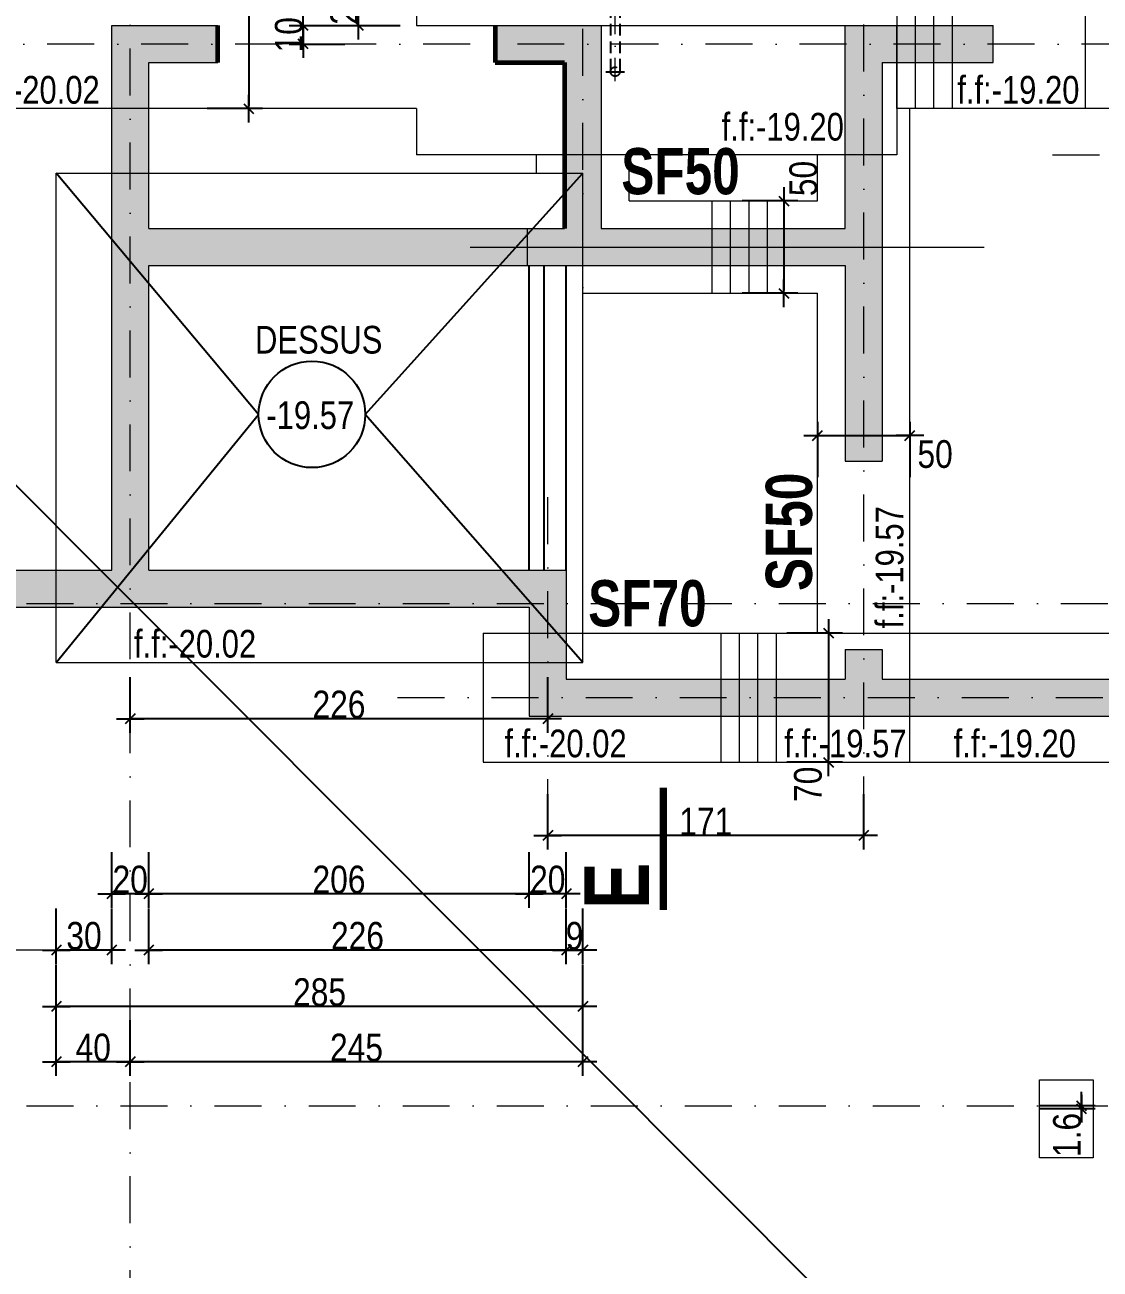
# Model space of a CAD drawing. Header units: centimetres. Extents: x -14085 to 643619, y -47998 to 35592.
# Drawn here: x 54485 to 55067, y 3173 to 3847 of the extents above; entities that cross this region are included whole.
import ezdxf
from ezdxf.enums import TextEntityAlignment as Align

# ---------------------------------------------------------------- set-up
doc = ezdxf.new("R2010")
doc.units = ezdxf.units.CM
doc.header["$PDMODE"] = 1
doc.header["$PDSIZE"] = -2
doc.linetypes.add('CACHEX2', pattern=[19.05, 12.7, -6.35])
doc.linetypes.add('TIRETPTX2', pattern=[50.8, 25.4, -12.7, 0, -12.7])
for name, color, linetype in [('01_cote_gen', 4, 'Continuous'), ('01_linteaux', 2, 'Continuous'), ('01_poch_murs', 253, 'Continuous'), ('01_texte', 230, 'Continuous'), ('AA_COTES', 2, 'Continuous')]:
    doc.layers.add(name, color=color, linetype=linetype)
for name, color, linetype, lineweight in [('01_murs_coup', 5, 'Continuous', 60), ('01_sem', 42, 'Continuous', 15), ('01_tram_axes', 2, 'TIRETPTX2', 9)]:
    doc.layers.add(name, color=color, linetype=linetype, lineweight=lineweight)
doc.styles.add('impact', font='impact.ttf')
doc.styles.add('MATTE_TXT', font='arial.ttf')
doc.styles.add('STYLE2', font='ARIALN.TTF')
doc.dimstyles.new('JB50', dxfattribs={"dimscale": 0.1, "dimtxt": 150, "dimasz": 15, "dimexe": 0.1, "dimexo": 0.1, "dimgap": 0.09, "dimtad": 1, "dimdec": 1, "dimdsep": 46, "dimtxsty": 'STYLE2', "dimblk1": 'BOND_G', "dimblk2": 'BOND_D', "dimsah": 1, "dimcen": 1.5, "dimdle": 0.01, "dimse1": 1, "dimse2": 1, "dimclrd": 4, "dimclre": 2, "dimclrt": 6, "dimazin": 2, "dimtfac": 2.333333, "dimtdec": 1, "dimtix": 1, "dimtmove": 2, "dimatfit": 3, "dimldrblk": 'BOND_G', "dimfxl": 1, "dimtolj": 1, "dimtzin": 0, "dimarcsym": 0})

# ---------------------------------------------------------------- blocks, each defined once
blk = doc.blocks.new('BOND_G')
at = {"layer": 'AA_COTES', "color": 0}
for p, q in [((0, -5), (0, 15)), ((5, 0), (-5, 0)), ((1.77, 1.77), (-1.77, -1.77))]:
    blk.add_line(p, q, dxfattribs=at)
blk = doc.blocks.new('BOND_D')
at = {"layer": 'AA_COTES', "color": 0}
for p, q in [((0, 5), (0, -15)), ((5, 0), (-5, 0)), ((-1.77, -1.77), (1.77, 1.77))]:
    blk.add_line(p, q, dxfattribs=at)
blk = doc.blocks.new('*D1565')
at = {"layer": '01_cote_gen', "color": 4, "lineweight": -2, "transparency": 16777216}
blk.add_line((54606.04, 3869.89), (54606.04, 3802.89), dxfattribs=at)
at = {"layer": 'Defpoints', "color": 0, "lineweight": 0, "transparency": 16777216}
for p in [(54589.06, 3871.39), (54586.02, 3801.39), (54606.04, 3801.39)]:
    blk.add_point(p, dxfattribs=at)
at = {"layer": '01_cote_gen', "color": 4, "lineweight": -2, "transparency": 16777216, "xscale": 1.5, "yscale": 1.5, "zscale": 1.5}
for name, p, rotation in [('BOND_G', (54606.04, 3871.39), 90), ('BOND_D', (54606.04, 3801.39), 270)]:
    blk.add_blockref(name, p, dxfattribs=dict(at, rotation=rotation))
at = {"layer": '01_cote_gen', "color": 6, "lineweight": 0, "transparency": 16777216, "insert": (54616.62, 3883.54), "char_height": 15, "attachment_point": 5, "rotation": 90, "style": 'STYLE2'}
blk.add_mtext('\\A1;70', dxfattribs=at)
blk = doc.blocks.new('*D1566')
at = {"layer": '01_cote_gen', "color": 4, "lineweight": -2, "transparency": 16777216}
blk.add_line((54919.86, 3515.89), (54919.86, 3448.89), dxfattribs=at)
at = {"layer": 'Defpoints', "color": 0, "lineweight": 0, "transparency": 16777216}
for p in [(54902.88, 3517.39), (54899.85, 3447.39), (54919.86, 3447.39)]:
    blk.add_point(p, dxfattribs=at)
at = {"layer": '01_cote_gen', "color": 4, "lineweight": -2, "transparency": 16777216, "xscale": 1.5, "yscale": 1.5, "zscale": 1.5}
for name, p, rotation in [('BOND_G', (54919.86, 3517.39), 90), ('BOND_D', (54919.86, 3447.39), 270)]:
    blk.add_blockref(name, p, dxfattribs=dict(at, rotation=rotation))
at = {"layer": '01_cote_gen', "color": 6, "lineweight": 0, "transparency": 16777216, "insert": (54908.77, 3435.48), "char_height": 15, "attachment_point": 5, "rotation": 90, "style": 'STYLE2'}
blk.add_mtext('\\A1;70', dxfattribs=at)
blk = doc.blocks.new('*D1567')
at = {"layer": '01_cote_gen', "color": 4, "lineweight": -2, "transparency": 16777216}
blk.add_line((54895.69, 3749.89), (54895.69, 3702.89), dxfattribs=at)
at = {"layer": 'Defpoints', "color": 0, "lineweight": 0, "transparency": 16777216}
for p in [(54878.7, 3751.39), (54875.67, 3701.39), (54895.69, 3701.39)]:
    blk.add_point(p, dxfattribs=at)
at = {"layer": '01_cote_gen', "color": 4, "lineweight": -2, "transparency": 16777216, "xscale": 1.5, "yscale": 1.5, "zscale": 1.5}
for name, p, rotation in [('BOND_G', (54895.69, 3751.39), 90), ('BOND_D', (54895.69, 3701.39), 270)]:
    blk.add_blockref(name, p, dxfattribs=dict(at, rotation=rotation))
at = {"layer": '01_cote_gen', "color": 6, "lineweight": 0, "transparency": 16777216, "insert": (54906.27, 3763.54), "char_height": 15, "attachment_point": 5, "rotation": 90, "style": 'STYLE2'}
blk.add_mtext('\\A1;50', dxfattribs=at)
blk = doc.blocks.new('*D1569')
at = {"layer": '01_cote_gen', "color": 4, "lineweight": -2, "transparency": 16777216}
blk.add_line((54915.39, 3624.34), (54962.39, 3624.34), dxfattribs=at)
at = {"layer": 'Defpoints', "color": 0, "lineweight": 0, "transparency": 16777216}
for p in [(54913.89, 3627.61), (54963.89, 3627.61), (54963.89, 3624.34)]:
    blk.add_point(p, dxfattribs=at)
at = {"layer": '01_cote_gen', "color": 4, "lineweight": -2, "transparency": 16777216, "xscale": 1.5, "yscale": 1.5, "zscale": 1.5, "rotation": 180}
blk.add_blockref('BOND_G', (54913.89, 3624.34), dxfattribs=at)
at = {"layer": '01_cote_gen', "color": 4, "lineweight": -2, "transparency": 16777216, "xscale": 1.5, "yscale": 1.5, "zscale": 1.5}
blk.add_blockref('BOND_D', (54963.89, 3624.34), dxfattribs=at)
at = {"layer": '01_cote_gen', "color": 6, "lineweight": 0, "transparency": 16777216, "insert": (54977.54, 3614.23), "char_height": 15, "attachment_point": 5, "style": 'STYLE2'}
blk.add_mtext('\\A1;50', dxfattribs=at)
blk = doc.blocks.new('*D1620')
at = {"layer": '01_cote_gen', "color": 4, "lineweight": -2, "transparency": 16777216}
blk.add_line((54550.37, 3376.13), (54533.37, 3376.13), dxfattribs=at)
at = {"layer": 'Defpoints', "color": 0, "lineweight": 0, "transparency": 16777216}
for p in [(54531.87, 3533.63), (54551.87, 3533.63), (54531.87, 3376.13)]:
    blk.add_point(p, dxfattribs=at)
at = {"layer": '01_cote_gen', "color": 4, "lineweight": -2, "transparency": 16777216, "xscale": 1.5, "yscale": 1.5, "zscale": 1.5, "rotation": 180}
blk.add_blockref('BOND_D', (54531.87, 3376.13), dxfattribs=at)
at = {"layer": '01_cote_gen', "color": 4, "lineweight": -2, "transparency": 16777216, "xscale": 1.5, "yscale": 1.5, "zscale": 1.5}
blk.add_blockref('BOND_G', (54551.87, 3376.13), dxfattribs=at)
at = {"layer": '01_cote_gen', "color": 6, "lineweight": 0, "transparency": 16777216, "insert": (54541.87, 3383.8), "char_height": 15, "attachment_point": 5, "style": 'STYLE2'}
blk.add_mtext('\\A1;20', dxfattribs=at)
blk = doc.blocks.new('*D1621')
at = {"layer": '01_cote_gen', "color": 4, "lineweight": -2, "transparency": 16777216}
blk.add_line((54530.37, 3345.65), (54503.37, 3345.65), dxfattribs=at)
at = {"layer": 'Defpoints', "color": 0, "lineweight": 0, "transparency": 16777216}
for p in [(54501.87, 3559.04), (54531.87, 3559.04), (54501.87, 3345.65)]:
    blk.add_point(p, dxfattribs=at)
at = {"layer": '01_cote_gen', "color": 4, "lineweight": -2, "transparency": 16777216, "xscale": 1.5, "yscale": 1.5, "zscale": 1.5, "rotation": 180}
blk.add_blockref('BOND_D', (54501.87, 3345.65), dxfattribs=at)
at = {"layer": '01_cote_gen', "color": 4, "lineweight": -2, "transparency": 16777216, "xscale": 1.5, "yscale": 1.5, "zscale": 1.5}
blk.add_blockref('BOND_G', (54531.87, 3345.65), dxfattribs=at)
at = {"layer": '01_cote_gen', "color": 6, "lineweight": 0, "transparency": 16777216, "insert": (54516.87, 3353.31), "char_height": 15, "attachment_point": 5, "style": 'STYLE2'}
blk.add_mtext('\\A1;30', dxfattribs=at)
blk = doc.blocks.new('*D1622')
at = {"layer": '01_cote_gen', "color": 4, "lineweight": -2, "transparency": 16777216}
blk.add_line((54785.37, 3315.16), (54503.37, 3315.16), dxfattribs=at)
at = {"layer": 'Defpoints', "color": 0, "lineweight": 0, "transparency": 16777216}
for p in [(54501.87, 3338.15), (54786.87, 3338.15), (54501.87, 3315.16)]:
    blk.add_point(p, dxfattribs=at)
at = {"layer": '01_cote_gen', "color": 4, "lineweight": -2, "transparency": 16777216, "xscale": 1.5, "yscale": 1.5, "zscale": 1.5, "rotation": 180}
blk.add_blockref('BOND_D', (54501.87, 3315.16), dxfattribs=at)
at = {"layer": '01_cote_gen', "color": 4, "lineweight": -2, "transparency": 16777216, "xscale": 1.5, "yscale": 1.5, "zscale": 1.5}
blk.add_blockref('BOND_G', (54786.87, 3315.16), dxfattribs=at)
at = {"layer": '01_cote_gen', "color": 6, "lineweight": 0, "transparency": 16777216, "insert": (54644.37, 3322.83), "char_height": 15, "attachment_point": 5, "style": 'STYLE2'}
blk.add_mtext('\\A1;285', dxfattribs=at)
blk = doc.blocks.new('*D1623')
at = {"layer": '01_cote_gen', "color": 4, "lineweight": -2, "transparency": 16777216}
blk.add_line((54785.37, 3285.15), (54543.37, 3285.15), dxfattribs=at)
at = {"layer": 'Defpoints', "color": 0, "lineweight": 0, "transparency": 16777216}
for p in [(54786.87, 3307.66), (54541.87, 3289.43), (54541.87, 3285.15)]:
    blk.add_point(p, dxfattribs=at)
at = {"layer": '01_cote_gen', "color": 4, "lineweight": -2, "transparency": 16777216, "xscale": 1.5, "yscale": 1.5, "zscale": 1.5, "rotation": 180}
blk.add_blockref('BOND_D', (54541.87, 3285.15), dxfattribs=at)
at = {"layer": '01_cote_gen', "color": 4, "lineweight": -2, "transparency": 16777216, "xscale": 1.5, "yscale": 1.5, "zscale": 1.5}
blk.add_blockref('BOND_G', (54786.87, 3285.15), dxfattribs=at)
at = {"layer": '01_cote_gen', "color": 6, "lineweight": 0, "transparency": 16777216, "insert": (54664.37, 3292.82), "char_height": 15, "attachment_point": 5, "style": 'STYLE2'}
blk.add_mtext('\\A1;245', dxfattribs=at)
blk = doc.blocks.new('*D1624')
at = {"layer": '01_cote_gen', "color": 4, "lineweight": -2, "transparency": 16777216}
blk.add_line((54540.37, 3285.15), (54503.37, 3285.15), dxfattribs=at)
at = {"layer": 'Defpoints', "color": 0, "lineweight": 0, "transparency": 16777216}
for p in [(54501.87, 3307.66), (54541.87, 3298.37), (54501.87, 3285.15)]:
    blk.add_point(p, dxfattribs=at)
at = {"layer": '01_cote_gen', "color": 4, "lineweight": -2, "transparency": 16777216, "xscale": 1.5, "yscale": 1.5, "zscale": 1.5, "rotation": 180}
blk.add_blockref('BOND_D', (54501.87, 3285.15), dxfattribs=at)
at = {"layer": '01_cote_gen', "color": 4, "lineweight": -2, "transparency": 16777216, "xscale": 1.5, "yscale": 1.5, "zscale": 1.5}
blk.add_blockref('BOND_G', (54541.87, 3285.15), dxfattribs=at)
at = {"layer": '01_cote_gen', "color": 6, "lineweight": 0, "transparency": 16777216, "insert": (54521.87, 3292.82), "char_height": 15, "attachment_point": 5, "style": 'STYLE2'}
blk.add_mtext('\\A1;40', dxfattribs=at)
blk = doc.blocks.new('*D1635')
at = {"layer": '01_cote_gen', "color": 4, "lineweight": -2, "transparency": 16777216}
blk.add_line((54937.39, 3407.71), (54769.39, 3407.71), dxfattribs=at)
at = {"layer": 'Defpoints', "color": 0, "lineweight": 0, "transparency": 16777216}
for p in [(54767.89, 3414.35), (54938.89, 3414.35), (54767.89, 3407.71)]:
    blk.add_point(p, dxfattribs=at)
at = {"layer": '01_cote_gen', "color": 4, "lineweight": -2, "transparency": 16777216, "xscale": 1.5, "yscale": 1.5, "zscale": 1.5, "rotation": 180}
blk.add_blockref('BOND_D', (54767.89, 3407.71), dxfattribs=at)
at = {"layer": '01_cote_gen', "color": 4, "lineweight": -2, "transparency": 16777216, "xscale": 1.5, "yscale": 1.5, "zscale": 1.5}
blk.add_blockref('BOND_G', (54938.89, 3407.71), dxfattribs=at)
at = {"layer": '01_cote_gen', "color": 6, "lineweight": 0, "transparency": 16777216, "insert": (54853.39, 3415.25), "char_height": 15, "attachment_point": 5, "style": 'STYLE2'}
blk.add_mtext('\\A1;171', dxfattribs=at)
blk = doc.blocks.new('*D1636')
at = {"layer": '01_cote_gen', "color": 4, "lineweight": -2, "transparency": 16777216}
blk.add_line((54766.39, 3470.92), (54543.37, 3470.92), dxfattribs=at)
at = {"layer": 'Defpoints', "color": 0, "lineweight": 0, "transparency": 16777216}
for p in [(54541.87, 3484.64), (54541.87, 3470.92), (54767.89, 3421.42)]:
    blk.add_point(p, dxfattribs=at)
at = {"layer": '01_cote_gen', "color": 4, "lineweight": -2, "transparency": 16777216, "xscale": 1.5, "yscale": 1.5, "zscale": 1.5, "rotation": 180}
blk.add_blockref('BOND_D', (54541.87, 3470.92), dxfattribs=at)
at = {"layer": '01_cote_gen', "color": 4, "lineweight": -2, "transparency": 16777216, "xscale": 1.5, "yscale": 1.5, "zscale": 1.5}
blk.add_blockref('BOND_G', (54767.89, 3470.92), dxfattribs=at)
at = {"layer": '01_cote_gen', "color": 6, "lineweight": 0, "transparency": 16777216, "insert": (54654.88, 3478.59), "char_height": 15, "attachment_point": 5, "style": 'STYLE2'}
blk.add_mtext('\\A1;226', dxfattribs=at)
blk = doc.blocks.new('*D1699')
at = {"layer": '01_cote_gen', "color": 4, "lineweight": -2, "transparency": 16777216}
for p, q in [((55056.68, 3262.89), (55056.68, 3264.39)), ((55056.68, 3259.79), (55056.68, 3261.39)), ((55056.68, 3258.29), (55056.68, 3256.79))]:
    blk.add_line(p, q, dxfattribs=at)
at = {"layer": 'Defpoints', "color": 0, "lineweight": 0, "transparency": 16777216}
for p in [(55056.68, 3261.39), (55073.29, 3259.79), (55083.8, 3261.39)]:
    blk.add_point(p, dxfattribs=at)
at = {"layer": '01_cote_gen', "color": 4, "lineweight": -2, "transparency": 16777216, "xscale": 1.5, "yscale": 1.5, "zscale": 1.5}
for name, p, rotation in [('BOND_D', (55056.68, 3261.39), 270), ('BOND_G', (55056.68, 3259.79), 90)]:
    blk.add_blockref(name, p, dxfattribs=dict(at, rotation=rotation))
at = {"layer": '01_cote_gen', "color": 6, "lineweight": 0, "transparency": 16777216, "insert": (55049.01, 3245.57), "char_height": 15, "attachment_point": 5, "rotation": 90, "style": 'STYLE2'}
blk.add_mtext('\\A1;1.6', dxfattribs=at)
blk = doc.blocks.new('*D1737')
at = {"layer": '01_cote_gen', "color": 4, "lineweight": -2, "transparency": 16777216}
blk.add_line((54207.03, 3532.89), (54207.03, 3549.89), dxfattribs=at)
at = {"layer": 'Defpoints', "color": 0, "lineweight": 0, "transparency": 16777216}
for p in [(54207.03, 3551.39), (54591.1, 3551.39), (54591.1, 3531.39)]:
    blk.add_point(p, dxfattribs=at)
at = {"layer": '01_cote_gen', "color": 4, "lineweight": -2, "transparency": 16777216, "xscale": 1.5, "yscale": 1.5, "zscale": 1.5}
for name, p, rotation in [('BOND_D', (54207.03, 3551.39), 90), ('BOND_G', (54207.03, 3531.39), 270)]:
    blk.add_blockref(name, p, dxfattribs=dict(at, rotation=rotation))
at = {"layer": '01_cote_gen', "color": 6, "lineweight": 0, "transparency": 16777216, "insert": (54199.37, 3541.39), "char_height": 15, "attachment_point": 5, "rotation": 90, "style": 'STYLE2'}
blk.add_mtext('\\A1;20', dxfattribs=at)
blk = doc.blocks.new('*D1738')
at = {"layer": '01_cote_gen', "color": 4, "lineweight": -2, "transparency": 16777216}
blk.add_line((54207.03, 3552.89), (54207.03, 3714.89), dxfattribs=at)
at = {"layer": 'Defpoints', "color": 0, "lineweight": 0, "transparency": 16777216}
for p in [(54207.03, 3716.39), (54634.78, 3716.39), (54634.78, 3551.39)]:
    blk.add_point(p, dxfattribs=at)
at = {"layer": '01_cote_gen', "color": 4, "lineweight": -2, "transparency": 16777216, "xscale": 1.5, "yscale": 1.5, "zscale": 1.5}
for name, p, rotation in [('BOND_D', (54207.03, 3716.39), 90), ('BOND_G', (54207.03, 3551.39), 270)]:
    blk.add_blockref(name, p, dxfattribs=dict(at, rotation=rotation))
at = {"layer": '01_cote_gen', "color": 6, "lineweight": 0, "transparency": 16777216, "insert": (54199.37, 3633.89), "char_height": 15, "attachment_point": 5, "rotation": 90, "style": 'STYLE2'}
blk.add_mtext('\\A1;165', dxfattribs=at)
blk = doc.blocks.new('*D1739')
at = {"layer": '01_cote_gen', "color": 4, "lineweight": -2, "transparency": 16777216}
blk.add_line((54207.03, 3717.89), (54207.03, 3734.89), dxfattribs=at)
at = {"layer": 'Defpoints', "color": 0, "lineweight": 0, "transparency": 16777216}
for p in [(54207.03, 3736.39), (54570.37, 3736.39), (54570.37, 3716.39)]:
    blk.add_point(p, dxfattribs=at)
at = {"layer": '01_cote_gen', "color": 4, "lineweight": -2, "transparency": 16777216, "xscale": 1.5, "yscale": 1.5, "zscale": 1.5}
for name, p, rotation in [('BOND_D', (54207.03, 3736.39), 90), ('BOND_G', (54207.03, 3716.39), 270)]:
    blk.add_blockref(name, p, dxfattribs=dict(at, rotation=rotation))
at = {"layer": '01_cote_gen', "color": 6, "lineweight": 0, "transparency": 16777216, "insert": (54199.37, 3726.39), "char_height": 15, "attachment_point": 5, "rotation": 90, "style": 'STYLE2'}
blk.add_mtext('\\A1;20', dxfattribs=at)
blk = doc.blocks.new('*D1741')
at = {"layer": '01_cote_gen', "color": 4, "lineweight": -2, "transparency": 16777216}
blk.add_line((54174, 3737.89), (54174, 3764.89), dxfattribs=at)
at = {"layer": 'Defpoints', "color": 0, "lineweight": 0, "transparency": 16777216}
for p in [(54174, 3766.39), (54644.37, 3766.39), (54629.93, 3736.39)]:
    blk.add_point(p, dxfattribs=at)
at = {"layer": '01_cote_gen', "color": 4, "lineweight": -2, "transparency": 16777216, "xscale": 1.5, "yscale": 1.5, "zscale": 1.5}
for name, p, rotation in [('BOND_D', (54174, 3766.39), 90), ('BOND_G', (54174, 3736.39), 270)]:
    blk.add_blockref(name, p, dxfattribs=dict(at, rotation=rotation))
at = {"layer": '01_cote_gen', "color": 6, "lineweight": 0, "transparency": 16777216, "insert": (54166.33, 3751.39), "char_height": 15, "attachment_point": 5, "rotation": 90, "style": 'STYLE2'}
blk.add_mtext('\\A1;30', dxfattribs=at)
blk = doc.blocks.new('*D1742')
at = {"layer": '01_cote_gen', "color": 4, "lineweight": -2, "transparency": 16777216}
blk.add_line((54174, 3502.89), (54174, 3529.89), dxfattribs=at)
at = {"layer": 'Defpoints', "color": 0, "lineweight": 0, "transparency": 16777216}
for p in [(54174, 3531.39), (54579.66, 3531.39), (54589.85, 3501.39)]:
    blk.add_point(p, dxfattribs=at)
at = {"layer": '01_cote_gen', "color": 4, "lineweight": -2, "transparency": 16777216, "xscale": 1.5, "yscale": 1.5, "zscale": 1.5}
for name, p, rotation in [('BOND_D', (54174, 3531.39), 90), ('BOND_G', (54174, 3501.39), 270)]:
    blk.add_blockref(name, p, dxfattribs=dict(at, rotation=rotation))
at = {"layer": '01_cote_gen', "color": 6, "lineweight": 0, "transparency": 16777216, "insert": (54166.33, 3516.39), "char_height": 15, "attachment_point": 5, "rotation": 90, "style": 'STYLE2'}
blk.add_mtext('\\A1;30', dxfattribs=at)
blk = doc.blocks.new('*D2004')
at = {"layer": '01_cote_gen', "color": 4, "lineweight": -2, "ltscale": 0.2, "transparency": 16777216}
blk.add_line((54635.5, 3847.89), (54635.5, 3984.89), dxfattribs=at)
at = {"layer": 'Defpoints', "color": 0, "lineweight": 0, "ltscale": 0.2, "transparency": 16777216}
for p in [(54635.5, 3986.39), (54696.87, 3986.39), (54696.87, 3846.39)]:
    blk.add_point(p, dxfattribs=at)
at = {"layer": '01_cote_gen', "color": 4, "lineweight": -2, "ltscale": 0.2, "transparency": 16777216, "xscale": 1.5, "yscale": 1.5, "zscale": 1.5}
for name, p, rotation in [('BOND_D', (54635.5, 3986.39), 90), ('BOND_G', (54635.5, 3846.39), 270)]:
    blk.add_blockref(name, p, dxfattribs=dict(at, rotation=rotation))
at = {"layer": '01_cote_gen', "color": 6, "lineweight": 0, "ltscale": 0.2, "transparency": 16777216, "insert": (54627.83, 3916.39), "char_height": 15, "attachment_point": 5, "rotation": 90, "style": 'STYLE2'}
blk.add_mtext('\\A1;140', dxfattribs=at)
blk = doc.blocks.new('*D2005')
at = {"layer": '01_cote_gen', "color": 4, "lineweight": -2, "ltscale": 0.2, "transparency": 16777216}
for p, q in [((54635.5, 3847.89), (54635.5, 3849.39)), ((54635.5, 3846.39), (54635.5, 3836.39)), ((54635.5, 3834.89), (54635.5, 3833.39))]:
    blk.add_line(p, q, dxfattribs=at)
at = {"layer": 'Defpoints', "color": 0, "lineweight": 0, "ltscale": 0.2, "transparency": 16777216}
for p in [(54658, 3846.39), (54635.5, 3836.39), (54649.5, 3836.39)]:
    blk.add_point(p, dxfattribs=at)
at = {"layer": '01_cote_gen', "color": 4, "lineweight": -2, "ltscale": 0.2, "transparency": 16777216, "xscale": 1.5, "yscale": 1.5, "zscale": 1.5}
for name, p, rotation in [('BOND_G', (54635.5, 3846.39), 270), ('BOND_D', (54635.5, 3836.39), 90)]:
    blk.add_blockref(name, p, dxfattribs=dict(at, rotation=rotation))
at = {"layer": '01_cote_gen', "color": 6, "lineweight": 0, "ltscale": 0.2, "transparency": 16777216, "insert": (54627.83, 3841.39), "char_height": 15, "attachment_point": 5, "rotation": 90, "style": 'STYLE2'}
blk.add_mtext('\\A1;10', dxfattribs=at)
blk = doc.blocks.new('*D2008')
at = {"layer": '01_cote_gen', "color": 4, "lineweight": -2, "ltscale": 0.2, "transparency": 16777216}
blk.add_line((54665.5, 3847.89), (54665.5, 3864.89), dxfattribs=at)
at = {"layer": 'Defpoints', "color": 0, "lineweight": 0, "ltscale": 0.2, "transparency": 16777216}
for p in [(54665.5, 3866.39), (54688, 3866.39), (54707, 3846.39)]:
    blk.add_point(p, dxfattribs=at)
at = {"layer": '01_cote_gen', "color": 4, "lineweight": -2, "ltscale": 0.2, "transparency": 16777216, "xscale": 1.5, "yscale": 1.5, "zscale": 1.5}
for name, p, rotation in [('BOND_D', (54665.5, 3866.39), 90), ('BOND_G', (54665.5, 3846.39), 270)]:
    blk.add_blockref(name, p, dxfattribs=dict(at, rotation=rotation))
at = {"layer": '01_cote_gen', "color": 6, "lineweight": 0, "ltscale": 0.2, "transparency": 16777216, "insert": (54657.83, 3856.39), "char_height": 15, "attachment_point": 5, "rotation": 90, "style": 'STYLE2'}
blk.add_mtext('\\A1;20', dxfattribs=at)
blk = doc.blocks.new('*D2112')
at = {"layer": '01_cote_gen', "color": 4, "lineweight": -2, "ltscale": 0.2, "transparency": 16777216}
blk.add_line((54776.39, 3345.65), (54553.37, 3345.65), dxfattribs=at)
at = {"layer": 'Defpoints', "color": 0, "lineweight": 0, "ltscale": 0.2, "transparency": 16777216}
for p in [(54551.87, 3551.39), (54777.89, 3551.39), (54551.87, 3345.65)]:
    blk.add_point(p, dxfattribs=at)
at = {"layer": '01_cote_gen', "color": 4, "lineweight": -2, "ltscale": 0.2, "transparency": 16777216, "xscale": 1.5, "yscale": 1.5, "zscale": 1.5, "rotation": 180}
blk.add_blockref('BOND_D', (54551.87, 3345.65), dxfattribs=at)
at = {"layer": '01_cote_gen', "color": 4, "lineweight": -2, "ltscale": 0.2, "transparency": 16777216, "xscale": 1.5, "yscale": 1.5, "zscale": 1.5}
blk.add_blockref('BOND_G', (54777.89, 3345.65), dxfattribs=at)
at = {"layer": '01_cote_gen', "color": 6, "lineweight": 0, "ltscale": 0.2, "transparency": 16777216, "insert": (54664.88, 3353.31), "char_height": 15, "attachment_point": 5, "style": 'STYLE2'}
blk.add_mtext('\\A1;226', dxfattribs=at)
blk = doc.blocks.new('*D2113')
at = {"layer": '01_cote_gen', "color": 4, "lineweight": -2, "ltscale": 0.2, "transparency": 16777216}
blk.add_line((54785.37, 3345.65), (54779.39, 3345.65), dxfattribs=at)
at = {"layer": 'Defpoints', "color": 0, "lineweight": 0, "ltscale": 0.2, "transparency": 16777216}
for p in [(54777.89, 3353.15), (54777.89, 3345.65), (54786.87, 3337.66)]:
    blk.add_point(p, dxfattribs=at)
at = {"layer": '01_cote_gen', "color": 4, "lineweight": -2, "ltscale": 0.2, "transparency": 16777216, "xscale": 1.5, "yscale": 1.5, "zscale": 1.5, "rotation": 180}
blk.add_blockref('BOND_D', (54777.89, 3345.65), dxfattribs=at)
at = {"layer": '01_cote_gen', "color": 4, "lineweight": -2, "ltscale": 0.2, "transparency": 16777216, "xscale": 1.5, "yscale": 1.5, "zscale": 1.5}
blk.add_blockref('BOND_G', (54786.87, 3345.65), dxfattribs=at)
at = {"layer": '01_cote_gen', "color": 6, "lineweight": 0, "ltscale": 0.2, "transparency": 16777216, "insert": (54782.38, 3353.31), "char_height": 15, "attachment_point": 5, "style": 'STYLE2'}
blk.add_mtext('\\A1;9', dxfattribs=at)
blk = doc.blocks.new('*D2114')
at = {"layer": '01_cote_gen', "color": 4, "lineweight": -2, "ltscale": 0.2, "transparency": 16777216}
blk.add_line((54776.39, 3376.13), (54759.39, 3376.13), dxfattribs=at)
at = {"layer": 'Defpoints', "color": 0, "lineweight": 0, "ltscale": 0.2, "transparency": 16777216}
for p in [(54757.89, 3551.39), (54777.89, 3551.39), (54757.89, 3376.13)]:
    blk.add_point(p, dxfattribs=at)
at = {"layer": '01_cote_gen', "color": 4, "lineweight": -2, "ltscale": 0.2, "transparency": 16777216, "xscale": 1.5, "yscale": 1.5, "zscale": 1.5, "rotation": 180}
blk.add_blockref('BOND_D', (54757.89, 3376.13), dxfattribs=at)
at = {"layer": '01_cote_gen', "color": 4, "lineweight": -2, "ltscale": 0.2, "transparency": 16777216, "xscale": 1.5, "yscale": 1.5, "zscale": 1.5}
blk.add_blockref('BOND_G', (54777.89, 3376.13), dxfattribs=at)
at = {"layer": '01_cote_gen', "color": 6, "lineweight": 0, "ltscale": 0.2, "transparency": 16777216, "insert": (54767.89, 3383.8), "char_height": 15, "attachment_point": 5, "style": 'STYLE2'}
blk.add_mtext('\\A1;20', dxfattribs=at)
blk = doc.blocks.new('*D2115')
at = {"layer": '01_cote_gen', "color": 4, "lineweight": -2, "ltscale": 0.2, "transparency": 16777216}
blk.add_line((54756.39, 3376.13), (54553.37, 3376.13), dxfattribs=at)
at = {"layer": 'Defpoints', "color": 0, "lineweight": 0, "ltscale": 0.2, "transparency": 16777216}
for p in [(54551.87, 3398.63), (54757.89, 3398.63), (54551.87, 3376.13)]:
    blk.add_point(p, dxfattribs=at)
at = {"layer": '01_cote_gen', "color": 4, "lineweight": -2, "ltscale": 0.2, "transparency": 16777216, "xscale": 1.5, "yscale": 1.5, "zscale": 1.5, "rotation": 180}
blk.add_blockref('BOND_D', (54551.87, 3376.13), dxfattribs=at)
at = {"layer": '01_cote_gen', "color": 4, "lineweight": -2, "ltscale": 0.2, "transparency": 16777216, "xscale": 1.5, "yscale": 1.5, "zscale": 1.5}
blk.add_blockref('BOND_G', (54757.89, 3376.13), dxfattribs=at)
at = {"layer": '01_cote_gen', "color": 6, "lineweight": 0, "ltscale": 0.2, "transparency": 16777216, "insert": (54654.88, 3383.8), "char_height": 15, "attachment_point": 5, "style": 'STYLE2'}
blk.add_mtext('\\A1;206', dxfattribs=at)

msp = doc.modelspace()

# ---------------------------------------------------------------- hatches: boundary and pattern name
at = {"layer": '01_poch_murs', "lineweight": 0}
h = msp.add_hatch(color=256, dxfattribs=at)
h.dxf.hatch_style = 1
h.paths.add_polyline_path([(54948.89, 3826.39), (55008.87, 3826.39), (55008.87, 3846.39), (54928.89, 3846.39), (54928.89, 3736.39), (54861.25, 3736.39), (54861.25, 3716.39), (54928.89, 3716.39), (54928.89, 3610.39), (54948.89, 3610.39)])
h.paths.add_polyline_path([(54861.25, 3492.39), (54777.89, 3492.39), (54777.89, 3551.39), (54551.87, 3551.39), (54551.87, 3716.39), (54861.25, 3716.39), (54861.25, 3736.39), (54796.87, 3736.39), (54796.87, 3846.39), (54739.37, 3846.39), (54739.37, 3826.39), (54776.87, 3826.39), (54776.87, 3736.39), (54551.87, 3736.39), (54551.87, 3826.39), (54589.37, 3826.39), (54589.37, 3846.39), (54531.87, 3846.39), (54531.87, 3551.39), (54402.87, 3551.39), (54402.87, 3846.39), (54384.87, 3846.39), (54384.87, 3531.39), (54757.89, 3531.39), (54757.89, 3472.39), (54861.25, 3472.39)])
h = msp.add_hatch(color=256, dxfattribs=at)
h.dxf.hatch_style = 1
h.paths.add_polyline_path([(55152.87, 3846.39), (55110.87, 3846.39), (55110.87, 3826.39), (55132.87, 3826.39), (55132.87, 3492.39), (54948.89, 3492.39), (54948.89, 3508.39), (54928.89, 3508.39), (54928.89, 3492.39), (54861.25, 3492.39), (54861.25, 3472.39), (55127.87, 3472.39), (55127.87, 2947.39), (55152.87, 2947.39)])

# ---------------------------------------------------------------- linework, layer by layer
at = {"layer": '01_cote_gen', "lineweight": 0}
msp.add_line((54494.37, 3345.65), (54144.97, 3345.65), dxfattribs=at)
msp.add_lwpolyline([(55033.96, 3275.43), (55063.16, 3275.43), (55063.16, 3233.19), (55033.96, 3233.19)], close=True, dxfattribs=at)
at = {"layer": '01_linteaux', "linetype": 'CACHEX2', "ltscale": 0.5}
for p, q in [((54801.87, 3866.39), (54801.87, 3821.39)), ((54806.87, 3866.39), (54806.87, 3821.39))]:
    msp.add_line(p, q, dxfattribs=at)
at = {"layer": '01_linteaux', "linetype": 'CACHEX2'}
msp.add_line((54799.24, 3821.39), (54809.5, 3821.39), dxfattribs=at)
at = {"layer": '01_linteaux', "ltscale": 0.5}
for p, q in [((54757.89, 3551.39), (54757.89, 3716.39)), ((54765.89, 3551.39), (54765.89, 3716.39)), ((54777.89, 3551.39), (54777.89, 3716.39))]:
    msp.add_line(p, q, dxfattribs=at)
at = {"layer": '01_linteaux', "linetype": 'CACHEX2'}
msp.add_circle((54804.37, 3821.39), 2.5, dxfattribs=at)
at = {"layer": '01_murs_coup', "lineweight": 18}
for p, q in [((54531.87, 3846.39), (54589.37, 3846.39)), ((54531.87, 3551.39), (54531.87, 3846.39)), ((54796.87, 3846.39), (54796.87, 3736.39)), ((54928.89, 3846.39), (55008.87, 3846.39)), ((54551.87, 3826.39), (54589.37, 3826.39)), ((54551.87, 3736.39), (54551.87, 3826.39)), ((54739.37, 3826.39), (54766.87, 3826.39)), ((54776.87, 3826.39), (54776.87, 3736.39)), ((54948.89, 3826.39), (54948.89, 3610.39)), ((54948.89, 3826.39), (55008.87, 3826.39)), ((54551.87, 3736.39), (54776.87, 3736.39)), ((54796.87, 3736.39), (54928.89, 3736.39)), ((54551.87, 3716.39), (54928.89, 3716.39)), ((54551.87, 3551.39), (54551.87, 3716.39)), ((54928.89, 3716.39), (54928.89, 3610.39)), ((54402.87, 3551.39), (54531.87, 3551.39)), ((54551.87, 3551.39), (54777.89, 3551.39)), ((54777.89, 3551.39), (54777.89, 3492.39)), ((54424.3, 3531.39), (54757.89, 3531.39)), ((54757.89, 3531.39), (54757.89, 3472.39)), ((54928.89, 3508.39), (54928.89, 3492.39)), ((54948.89, 3508.39), (54948.89, 3492.39)), ((54777.89, 3492.39), (54928.89, 3492.39)), ((54948.89, 3492.39), (55132.87, 3492.39)), ((54757.89, 3472.39), (55127.87, 3472.39))]:
    msp.add_line(p, q, dxfattribs=at)
at = {"layer": '01_murs_coup', "lineweight": 5}
for p, q in [((54531.87, 3846.39), (54589.37, 3846.39)), ((54531.87, 3551.39), (54531.87, 3846.39)), ((54796.87, 3846.39), (54796.87, 3736.39)), ((54551.87, 3736.39), (54551.87, 3826.39)), ((54551.87, 3736.39), (54776.87, 3736.39)), ((54796.87, 3736.39), (54928.89, 3736.39)), ((54551.87, 3716.39), (54928.89, 3716.39)), ((54551.87, 3551.39), (54551.87, 3716.39)), ((54928.89, 3716.39), (54928.89, 3610.39)), ((54928.89, 3610.39), (54948.89, 3610.39)), ((54402.87, 3551.39), (54531.87, 3551.39)), ((54551.87, 3551.39), (54777.89, 3551.39)), ((54777.89, 3551.39), (54777.89, 3492.39)), ((54384.87, 3531.39), (54757.89, 3531.39)), ((54757.89, 3531.39), (54757.89, 3472.39)), ((54928.89, 3508.39), (54928.89, 3492.39)), ((54928.89, 3508.39), (54948.89, 3508.39)), ((54948.89, 3508.39), (54948.89, 3492.39)), ((54777.89, 3492.39), (54928.89, 3492.39)), ((54948.89, 3492.39), (55132.87, 3492.39)), ((54757.89, 3472.39), (55127.87, 3472.39))]:
    msp.add_line(p, q, dxfattribs=at)
at = {"layer": '01_murs_coup'}
for p, q in [((54589.37, 3826.39), (54589.37, 3846.39)), ((54589.37, 3841.39), (54589.37, 3846.39)), ((54739.37, 3846.39), (54739.37, 3826.39)), ((54739.37, 3826.39), (54776.87, 3826.39)), ((54776.87, 3826.39), (54776.87, 3736.39))]:
    msp.add_line(p, q, dxfattribs=at)
at = {"layer": '01_murs_coup', "lineweight": 0}
for p, q in [((54928.89, 3736.39), (54928.89, 3846.39)), ((55008.87, 3826.39), (55008.87, 3846.39))]:
    msp.add_line(p, q, dxfattribs=at)
at = {"layer": '01_sem', "lineweight": 0}
for p, q in [((54696.87, 3986.39), (54696.87, 3846.39)), ((54956.87, 3986.39), (54956.87, 3776.39)), ((54966.87, 3801.39), (54966.87, 3871.39)), ((54976.87, 3801.39), (54976.87, 3871.39)), ((54986.87, 3801.39), (54986.87, 3871.39)), ((55058.87, 3801.39), (55058.87, 3871.39)), ((54696.87, 3846.39), (54928.89, 3846.39)), ((54956.87, 3801.39), (54956.87, 3846.39)), ((54696.87, 3801.39), (54448.87, 3801.39)), ((54696.87, 3801.39), (54696.87, 3776.39)), ((55078.87, 3801.39), (54956.87, 3801.39)), ((54963.89, 3517.39), (54963.89, 3801.39)), ((54956.87, 3776.39), (54696.87, 3776.39)), ((54761.87, 3766.39), (54761.87, 3776.39)), ((54811.87, 3751.39), (54811.87, 3776.39)), ((54913.89, 3751.39), (54913.89, 3776.39)), ((54501.87, 3766.39), (54786.87, 3766.39)), ((54501.87, 3501.39), (54501.87, 3766.39)), ((54786.87, 3501.39), (54786.87, 3766.39)), ((54811.87, 3751.39), (54913.89, 3751.39)), ((54856.87, 3701.39), (54856.87, 3751.39)), ((54866.87, 3701.39), (54866.87, 3751.39)), ((54876.87, 3701.39), (54876.87, 3751.39)), ((54886.87, 3701.39), (54886.87, 3751.39)), ((54756.87, 3716.39), (54756.87, 3736.39)), ((54725.96, 3726.39), (55004.13, 3726.39)), ((54786.87, 3701.39), (54913.89, 3701.39)), ((54913.89, 3517.39), (54913.89, 3701.39)), ((54732.89, 3517.39), (55118.87, 3517.39)), ((54732.89, 3517.39), (54732.89, 3447.39)), ((54861.67, 3447.39), (54861.67, 3517.39)), ((54871.67, 3447.39), (54871.67, 3517.39)), ((54881.67, 3447.39), (54881.67, 3517.39)), ((54891.67, 3447.39), (54891.67, 3517.39)), ((54963.89, 3447.39), (54963.89, 3517.39)), ((54501.87, 3501.39), (54786.87, 3501.39)), ((54732.89, 3447.39), (55118.87, 3447.39))]:
    msp.add_line(p, q, dxfattribs=at)
at = {"layer": '01_texte'}
for p, q in [((54165.36, 3913.07), (55127.87, 2947.39)), ((54611.4, 3635.81), (54501.87, 3766.39)), ((54669.08, 3635.81), (54786.87, 3766.39)), ((54501.87, 3501.39), (54611.4, 3635.81)), ((54786.87, 3501.39), (54669.08, 3635.81))]:
    msp.add_line(p, q, dxfattribs=at)
at = {"layer": '01_texte', "const_width": 4}
msp.add_lwpolyline([(54830.5, 3433.69), (54830.5, 3367.31)], dxfattribs=at)
at = {"layer": '01_texte'}
msp.add_circle((54640.24, 3635.81), 28.84, dxfattribs=at)
at = {"layer": '01_tram_axes'}
for p, q in [((54541.87, 2230.67), (54541.87, 5716.04)), ((54786.87, 3666.46), (54786.87, 4008.29)), ((54938.89, 3414.35), (54938.89, 4007.87)), ((55285.83, 3836.39), (54280.08, 3836.39)), ((55041.08, 3776.37), (55281.17, 3776.37)), ((54767.89, 3412.85), (54767.89, 3597.19)), ((49904.77, 3533.39), (57545.8, 3533.39)), ((54686.61, 3482.39), (55285.4, 3482.39)), ((49904.77, 3261.39), (57545.8, 3261.39))]:
    msp.add_line(p, q, dxfattribs=at)
at = {"layer": '01_tram_axes', "ltscale": 0.5}
msp.add_line((54804.37, 3816.26), (54804.37, 3869.02), dxfattribs=at)

# ---------------------------------------------------------------- texts
at = {"layer": '01_texte', "style": 'MATTE_TXT', "width": 0.8}
for s, p in [('f.f:-20.02', (54459.24, 3799.59)), ('f.f:-19.20', (54989.5, 3799.59)), ('f.f:-19.20', (54862, 3779.59)), ('DESSUS', (54609.44, 3664.25)), ('-19.57', (54615.57, 3623.39)), ('f.f:-20.02', (54543.9, 3499.59)), ('f.f:-20.02', (54744.44, 3445.59)), ('f.f:-19.57', (54895.93, 3445.59)), ('f.f:-19.20', (54987.61, 3445.59))]:
    msp.add_text(s, height=15, dxfattribs=at).set_placement(p, align=Align.BOTTOM_LEFT)
at = {"layer": '01_texte', "style": 'impact'}
for s, p in [('SF50', (54871.8, 3747.53)), ('SF70', (54853.86, 3513.53))]:
    msp.add_text(s, height=25, dxfattribs=at).set_placement(p, align=Align.BOTTOM_RIGHT)
for s, height, p in [('SF50', 25, (54918.38, 3604.26)), ('E', 35, (54833.18, 3393.03))]:
    msp.add_text(s, height=height, rotation=90, dxfattribs=at).set_placement(p, align=Align.BOTTOM_RIGHT)
at = {"layer": '01_texte', "style": 'MATTE_TXT', "width": 0.8}
msp.add_text('f.f:-19.57', height=15, rotation=90, dxfattribs=at).set_placement((54964.9, 3519.94), align=Align.BOTTOM_LEFT)

# ---------------------------------------------------------------- dimensions: what is measured, and where the dimension line sits
at = {"layer": '01_cote_gen', "lineweight": 0, "ltscale": 0.2}
for base, p1, p2, picture, middle in [((54635.5, 3986.39), (54696.87, 3846.39), (54696.87, 3986.39), '*D2004', (54627.83, 3916.39)), ((54665.5, 3866.39), (54707, 3846.39), (54688, 3866.39), '*D2008', (54657.83, 3856.39)), ((54635.5, 3836.39), (54658, 3846.39), (54649.5, 3836.39), '*D2005', (54627.83, 3841.39))]:
    dim = msp.add_linear_dim(base=base, p1=p1, p2=p2, angle=90, dimstyle='JB50', dxfattribs=at)
    dim.commit()
    dim.dimension.update_dxf_attribs({"geometry": picture, "text_midpoint": middle})
at = {"layer": '01_cote_gen', "lineweight": 0}
for base, p1, p2, picture, middle in [((54606.04, 3801.39), (54589.06, 3871.39), (54586.02, 3801.39), '*D1565', (54616.62, 3883.54)), ((54895.69, 3701.39), (54878.7, 3751.39), (54875.67, 3701.39), '*D1567', (54906.27, 3763.54)), ((54919.86, 3447.39), (54902.88, 3517.39), (54899.85, 3447.39), '*D1566', (54908.77, 3435.48)), ((55056.68, 3261.39), (55073.29, 3259.79), (55083.8, 3261.39), '*D1699', (55049.01, 3245.57))]:
    dim = msp.add_linear_dim(base=base, p1=p1, p2=p2, angle=90, dimstyle='JB50', dxfattribs=at)
    dim.commit()
    dim.dimension.update_dxf_attribs({"geometry": picture, "text_midpoint": middle, "dimtype": 160})
for base, p1, p2, picture, middle in [((54174, 3766.39), (54629.93, 3736.39), (54644.37, 3766.39), '*D1741', (54166.33, 3751.39)), ((54207.03, 3736.39), (54570.37, 3716.39), (54570.37, 3736.39), '*D1739', (54199.37, 3726.39)), ((54207.03, 3716.39), (54634.78, 3551.39), (54634.78, 3716.39), '*D1738', (54199.37, 3633.89)), ((54207.03, 3551.39), (54591.1, 3531.39), (54591.1, 3551.39), '*D1737', (54199.37, 3541.39)), ((54174, 3531.39), (54589.85, 3501.39), (54579.66, 3531.39), '*D1742', (54166.33, 3516.39))]:
    dim = msp.add_linear_dim(base=base, p1=p1, p2=p2, angle=90, dimstyle='JB50', dxfattribs=at)
    dim.commit()
    dim.dimension.update_dxf_attribs({"geometry": picture, "text_midpoint": middle})
dim = msp.add_linear_dim(base=(54963.89, 3624.34), p1=(54913.89, 3627.61), p2=(54963.89, 3627.61), dimstyle='JB50', dxfattribs=at)
dim.commit()
dim.dimension.update_dxf_attribs({"geometry": '*D1569', "text_midpoint": (54977.54, 3614.23), "dimtype": 160})
for base, p1, p2, picture, middle in [((54501.87, 3345.65), (54531.87, 3559.04), (54501.87, 3559.04), '*D1621', (54516.87, 3353.31)), ((54531.87, 3376.13), (54551.87, 3533.63), (54531.87, 3533.63), '*D1620', (54541.87, 3383.8)), ((54541.87, 3470.92), (54767.89, 3421.42), (54541.87, 3484.64), '*D1636', (54654.88, 3478.59)), ((54767.89, 3407.71), (54938.89, 3414.35), (54767.89, 3414.35), '*D1635', (54853.39, 3415.25)), ((54501.87, 3315.16), (54786.87, 3338.15), (54501.87, 3338.15), '*D1622', (54644.37, 3322.83)), ((54501.87, 3285.15), (54541.87, 3298.37), (54501.87, 3307.66), '*D1624', (54521.87, 3292.82)), ((54541.87, 3285.15), (54786.87, 3307.66), (54541.87, 3289.43), '*D1623', (54664.37, 3292.82))]:
    dim = msp.add_linear_dim(base=base, p1=p1, p2=p2, dimstyle='JB50', dxfattribs=at)
    dim.commit()
    dim.dimension.update_dxf_attribs({"geometry": picture, "text_midpoint": middle})
at = {"layer": '01_cote_gen', "lineweight": 0, "ltscale": 0.2}
for base, p1, p2, picture, middle in [((54551.87, 3345.65), (54777.89, 3551.39), (54551.87, 3551.39), '*D2112', (54664.88, 3353.31)), ((54757.89, 3376.13), (54777.89, 3551.39), (54757.89, 3551.39), '*D2114', (54767.89, 3383.8)), ((54551.87, 3376.13), (54757.89, 3398.63), (54551.87, 3398.63), '*D2115', (54654.88, 3383.8)), ((54777.89, 3345.65), (54786.87, 3337.66), (54777.89, 3353.15), '*D2113', (54782.38, 3353.31))]:
    dim = msp.add_linear_dim(base=base, p1=p1, p2=p2, dimstyle='JB50', dxfattribs=at)
    dim.commit()
    dim.dimension.update_dxf_attribs({"geometry": picture, "text_midpoint": middle})

doc.saveas('drawing.dxf')
